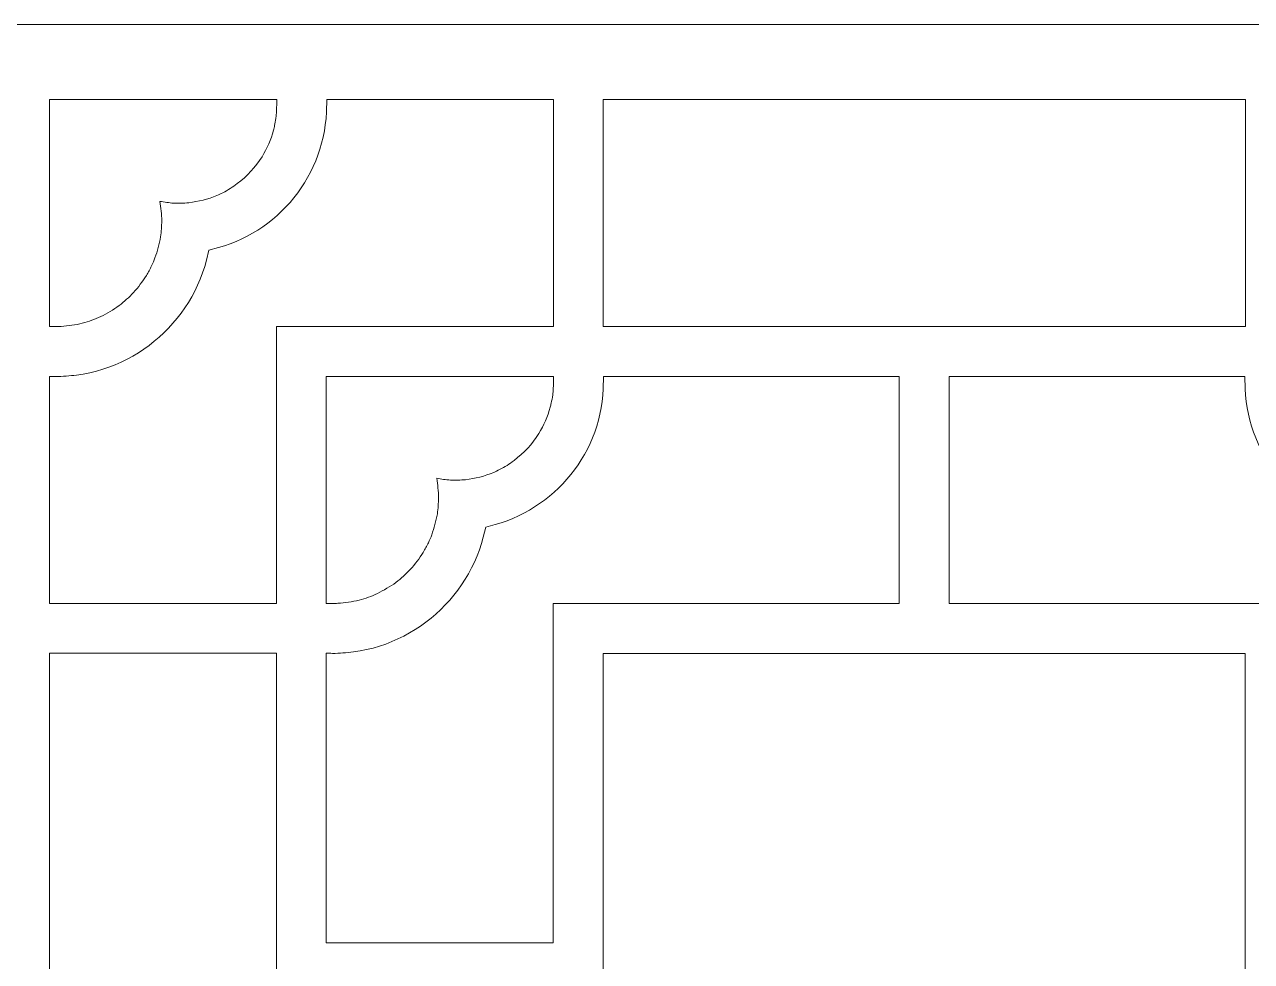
# Model space of a CAD drawing. Header units: centimetres. Extents: x -14.1 to 14.9, y -13 to 16.1.
# Drawn here: x 0.42 to 10.04, y 8.72 to 16.07 of the extents above; entities that cross this region are included whole.
import ezdxf

# ---------------------------------------------------------------- set-up
doc = ezdxf.new("R2010")
doc.units = ezdxf.units.CM
doc.header["$MEASUREMENT"] = 0
doc.layers.add('layer 1', color=7, linetype='Continuous')

msp = doc.modelspace()

# ---------------------------------------------------------------- linework, layer by layer
at = {"layer": 'layer 1', "color": 242, "lineweight": 9}
for points, knots in [([(-14.0974, -12.95474), (-14.0974, -3.27919), (-14.0974, 6.39637), (-14.0974, 16.07193), (-14.0974, 16.07193), (-14.0974, 16.07193), (14.92927, 16.07193), (14.92927, 16.07193), (14.92927, 16.07193), (14.92927, 6.39637), (14.92927, -3.27919), (14.92927, -12.95474), (14.92927, -12.95474), (14.92927, -12.95474), (-14.0974, -12.95474), (-14.0974, -12.95474)], [0, 0, 0, 0, 0.2, 0.2, 0.2, 0.2, 0.4, 0.4, 0.4, 0.4, 0.6, 0.6, 0.6, 0.6, 1, 1, 1, 1]), ([(0.66067, 13.31122), (0.71537, 13.31044), (0.76998, 13.31587), (0.82423, 13.32189), (0.82423, 13.32189), (0.82423, 13.32189), (0.87674, 13.33005), (0.87674, 13.33005), (0.87674, 13.33005), (0.87674, 13.33005), (0.92849, 13.34045), (0.92849, 13.34045), (0.92849, 13.34045), (0.92849, 13.34045), (0.97945, 13.353), (0.97945, 13.353), (0.97945, 13.353), (0.97945, 13.353), (1.02954, 13.36767), (1.02954, 13.36767), (1.02954, 13.36767), (1.02954, 13.36767), (1.07874, 13.38441), (1.07874, 13.38441), (1.07874, 13.38441), (1.07874, 13.38441), (1.12698, 13.40317), (1.12698, 13.40317), (1.12698, 13.40317), (1.12698, 13.40317), (1.17422, 13.4239), (1.17422, 13.4239), (1.17422, 13.4239), (1.17422, 13.4239), (1.2204, 13.44654), (1.2204, 13.44654), (1.2204, 13.44654), (1.2204, 13.44654), (1.26549, 13.47105), (1.26549, 13.47105), (1.26549, 13.47105), (1.26549, 13.47105), (1.30942, 13.49738), (1.30942, 13.49738), (1.30942, 13.49738), (1.30942, 13.49738), (1.35214, 13.52547), (1.35214, 13.52547), (1.35214, 13.52547), (1.35214, 13.52547), (1.39361, 13.55527), (1.39361, 13.55527), (1.39361, 13.55527), (1.39361, 13.55527), (1.43377, 13.58673), (1.43377, 13.58673), (1.43377, 13.58673), (1.43377, 13.58673), (1.47256, 13.61981), (1.47256, 13.61981), (1.47256, 13.61981), (1.47256, 13.61981), (1.50994, 13.65445), (1.50994, 13.65445), (1.50994, 13.65445), (1.50994, 13.65445), (1.54586, 13.6906), (1.54586, 13.6906), (1.54586, 13.6906), (1.54586, 13.6906), (1.58026, 13.7282), (1.58026, 13.7282), (1.58026, 13.7282), (1.58026, 13.7282), (1.61309, 13.76721), (1.61309, 13.76721), (1.61309, 13.76721), (1.61309, 13.76721), (1.64431, 13.80757), (1.64431, 13.80757), (1.64431, 13.80757), (1.64431, 13.80757), (1.67385, 13.84924), (1.67385, 13.84924), (1.67385, 13.84924), (1.67385, 13.84924), (1.70168, 13.89215), (1.70168, 13.89215), (1.70168, 13.89215), (1.70168, 13.89215), (1.72772, 13.93626), (1.72772, 13.93626), (1.72772, 13.93626), (1.72772, 13.93626), (1.75195, 13.98152), (1.75195, 13.98152), (1.75195, 13.98152), (1.75195, 13.98152), (1.77431, 14.02788), (1.77431, 14.02788), (1.77431, 14.02788), (1.77431, 14.02788), (1.79474, 14.07527), (1.79474, 14.07527), (1.79474, 14.07527), (1.79474, 14.07527), (1.81319, 14.12367), (1.81319, 14.12367), (1.81319, 14.12367), (1.81319, 14.12367), (1.82962, 14.173), (1.82962, 14.173), (1.82962, 14.173), (1.82962, 14.173), (1.84398, 14.22324), (1.84398, 14.22324), (1.84398, 14.22324), (1.84398, 14.22324), (1.8629, 14.3022), (1.8629, 14.3022), (1.8629, 14.3022), (1.8629, 14.3022), (1.93823, 14.32162), (1.93823, 14.32162), (1.93823, 14.32162), (1.93823, 14.32162), (1.98501, 14.33583), (1.98501, 14.33583), (1.98501, 14.33583), (1.98501, 14.33583), (2.03095, 14.35194), (2.03095, 14.35194), (2.03095, 14.35194), (2.03095, 14.35194), (2.07599, 14.3699), (2.07599, 14.3699), (2.07599, 14.3699), (2.07599, 14.3699), (2.1201, 14.38968), (2.1201, 14.38968), (2.1201, 14.38968), (2.1201, 14.38968), (2.16323, 14.41121), (2.16323, 14.41121), (2.16323, 14.41121), (2.16323, 14.41121), (2.20533, 14.43447), (2.20533, 14.43447), (2.20533, 14.43447), (2.20533, 14.43447), (2.24636, 14.45939), (2.24636, 14.45939), (2.24636, 14.45939), (2.24636, 14.45939), (2.28626, 14.48594), (2.28626, 14.48594), (2.28626, 14.48594), (2.28626, 14.48594), (2.325, 14.51407), (2.325, 14.51407), (2.325, 14.51407), (2.325, 14.51407), (2.36252, 14.54374), (2.36252, 14.54374), (2.36252, 14.54374), (2.36252, 14.54374), (2.39877, 14.57488), (2.39877, 14.57488), (2.39877, 14.57488), (2.39877, 14.57488), (2.43371, 14.60748), (2.43371, 14.60748), (2.43371, 14.60748), (2.43371, 14.60748), (2.4673, 14.64145), (2.4673, 14.64145), (2.4673, 14.64145), (2.4673, 14.64145), (2.49948, 14.67677), (2.49948, 14.67677), (2.49948, 14.67677), (2.49948, 14.67677), (2.53022, 14.71339), (2.53022, 14.71339), (2.53022, 14.71339), (2.53022, 14.71339), (2.55944, 14.75126), (2.55944, 14.75126), (2.55944, 14.75126), (2.55944, 14.75126), (2.58713, 14.79033), (2.58713, 14.79033), (2.58713, 14.79033), (2.58713, 14.79033), (2.61322, 14.83056), (2.61322, 14.83056), (2.61322, 14.83056), (2.61322, 14.83056), (2.63768, 14.8719), (2.63768, 14.8719), (2.63768, 14.8719), (2.63768, 14.8719), (2.66044, 14.91429), (2.66044, 14.91429), (2.66044, 14.91429), (2.66044, 14.91429), (2.68148, 14.95771), (2.68148, 14.95771), (2.68148, 14.95771), (2.68148, 14.95771), (2.70074, 15.00209), (2.70074, 15.00209), (2.70074, 15.00209), (2.70074, 15.00209), (2.71818, 15.04739), (2.71818, 15.04739), (2.71818, 15.04739), (2.71818, 15.04739), (2.73375, 15.09357), (2.73375, 15.09357), (2.73375, 15.09357), (2.73375, 15.09357), (2.74741, 15.14058), (2.74741, 15.14058), (2.74741, 15.14058), (2.74741, 15.14058), (2.7591, 15.18839), (2.7591, 15.18839), (2.7591, 15.18839), (2.7591, 15.18839), (2.76879, 15.23692), (2.76879, 15.23692), (2.76879, 15.23692), (2.76879, 15.23692), (2.77642, 15.28616), (2.77642, 15.28616), (2.77642, 15.28616), (2.77642, 15.28616), (2.78196, 15.33606), (2.78196, 15.33606), (2.78196, 15.33606), (2.78196, 15.33606), (2.78535, 15.38656), (2.78535, 15.38656), (2.78535, 15.38656), (2.78535, 15.38656), (2.78763, 15.48355), (2.78763, 15.48355), (2.78763, 15.48355), (2.78763, 15.48355), (4.56598, 15.48355), (4.56598, 15.48355), (4.56598, 15.48355), (4.56598, 15.48355), (4.56598, 13.70196), (4.56598, 13.70196), (4.56598, 13.70196), (4.56598, 13.70196), (2.39291, 13.70196), (2.39291, 13.70196), (2.39291, 13.70196), (2.39291, 13.70196), (2.39291, 11.53059), (2.39291, 11.53059), (2.39291, 11.53059), (2.39291, 11.53059), (0.61132, 11.53059), (0.61132, 11.53059), (0.61132, 11.53059), (0.61132, 11.53059), (0.61132, 13.31153), (0.61132, 13.31153), (0.61132, 13.31153), (0.62776, 13.31144), (0.64425, 13.31153), (0.66067, 13.31122)], [0, 0, 0, 0, 0.0142857, 0.0142857, 0.0142857, 0.0142857, 0.0285714, 0.0285714, 0.0285714, 0.0285714, 0.0428571, 0.0428571, 0.0428571, 0.0428571, 0.0571429, 0.0571429, 0.0571429, 0.0571429, 0.0714286, 0.0714286, 0.0714286, 0.0714286, 0.0857143, 0.0857143, 0.0857143, 0.0857143, 0.1, 0.1, 0.1, 0.1, 0.1142857, 0.1142857, 0.1142857, 0.1142857, 0.1285714, 0.1285714, 0.1285714, 0.1285714, 0.1428571, 0.1428571, 0.1428571, 0.1428571, 0.1571429, 0.1571429, 0.1571429, 0.1571429, 0.1714286, 0.1714286, 0.1714286, 0.1714286, 0.1857143, 0.1857143, 0.1857143, 0.1857143, 0.2, 0.2, 0.2, 0.2, 0.2142857, 0.2142857, 0.2142857, 0.2142857, 0.2285714, 0.2285714, 0.2285714, 0.2285714, 0.2428571, 0.2428571, 0.2428571, 0.2428571, 0.2571429, 0.2571429, 0.2571429, 0.2571429, 0.2714286, 0.2714286, 0.2714286, 0.2714286, 0.2857143, 0.2857143, 0.2857143, 0.2857143, 0.3, 0.3, 0.3, 0.3, 0.3142857, 0.3142857, 0.3142857, 0.3142857, 0.3285714, 0.3285714, 0.3285714, 0.3285714, 0.3428571, 0.3428571, 0.3428571, 0.3428571, 0.3571429, 0.3571429, 0.3571429, 0.3571429, 0.3714286, 0.3714286, 0.3714286, 0.3714286, 0.3857143, 0.3857143, 0.3857143, 0.3857143, 0.4, 0.4, 0.4, 0.4, 0.4142857, 0.4142857, 0.4142857, 0.4142857, 0.4285714, 0.4285714, 0.4285714, 0.4285714, 0.4428571, 0.4428571, 0.4428571, 0.4428571, 0.4571429, 0.4571429, 0.4571429, 0.4571429, 0.4714286, 0.4714286, 0.4714286, 0.4714286, 0.4857143, 0.4857143, 0.4857143, 0.4857143, 0.5, 0.5, 0.5, 0.5, 0.5142857, 0.5142857, 0.5142857, 0.5142857, 0.5285714, 0.5285714, 0.5285714, 0.5285714, 0.5428571, 0.5428571, 0.5428571, 0.5428571, 0.5571429, 0.5571429, 0.5571429, 0.5571429, 0.5714286, 0.5714286, 0.5714286, 0.5714286, 0.5857143, 0.5857143, 0.5857143, 0.5857143, 0.6, 0.6, 0.6, 0.6, 0.6142857, 0.6142857, 0.6142857, 0.6142857, 0.6285714, 0.6285714, 0.6285714, 0.6285714, 0.6428571, 0.6428571, 0.6428571, 0.6428571, 0.6571429, 0.6571429, 0.6571429, 0.6571429, 0.6714286, 0.6714286, 0.6714286, 0.6714286, 0.6857143, 0.6857143, 0.6857143, 0.6857143, 0.7, 0.7, 0.7, 0.7, 0.7142857, 0.7142857, 0.7142857, 0.7142857, 0.7285714, 0.7285714, 0.7285714, 0.7285714, 0.7428571, 0.7428571, 0.7428571, 0.7428571, 0.7571429, 0.7571429, 0.7571429, 0.7571429, 0.7714286, 0.7714286, 0.7714286, 0.7714286, 0.7857143, 0.7857143, 0.7857143, 0.7857143, 0.8, 0.8, 0.8, 0.8, 0.8142857, 0.8142857, 0.8142857, 0.8142857, 0.8285714, 0.8285714, 0.8285714, 0.8285714, 0.8428571, 0.8428571, 0.8428571, 0.8428571, 0.8571429, 0.8571429, 0.8571429, 0.8571429, 0.8714286, 0.8714286, 0.8714286, 0.8714286, 0.8857143, 0.8857143, 0.8857143, 0.8857143, 0.9, 0.9, 0.9, 0.9, 0.9142857, 0.9142857, 0.9142857, 0.9142857, 0.9285714, 0.9285714, 0.9285714, 0.9285714, 0.9428571, 0.9428571, 0.9428571, 0.9428571, 0.9571429, 0.9571429, 0.9571429, 0.9571429, 0.9714286, 0.9714286, 0.9714286, 0.9714286, 1, 1, 1, 1]), ([(2.37843, 15.28022), (2.3757, 15.26779), (2.37278, 15.25543), (2.36966, 15.24311), (2.36966, 15.24311), (2.3509, 15.16987), (2.31837, 15.10007), (2.27967, 15.03533), (2.27967, 15.03533), (2.22927, 14.95257), (2.16201, 14.88273), (2.08526, 14.8242), (2.08526, 14.8242), (2.04943, 14.79753), (2.0119, 14.77245), (1.97178, 14.75266), (1.97178, 14.75266), (1.95645, 14.74517), (1.94097, 14.73799), (1.92532, 14.73117), (1.92532, 14.73117), (1.85493, 14.70071), (1.7804, 14.68358), (1.70451, 14.67361), (1.70451, 14.67361), (1.66498, 14.67067), (1.62562, 14.66971), (1.58598, 14.67063), (1.58598, 14.67063), (1.54967, 14.67351), (1.5138, 14.67802), (1.478, 14.68487), (1.478, 14.68487), (1.48692, 14.6343), (1.4915, 14.58371), (1.49295, 14.53243), (1.49295, 14.53243), (1.49178, 14.49007), (1.48863, 14.44817), (1.48337, 14.40613), (1.48337, 14.40613), (1.47306, 14.34983), (1.45885, 14.29539), (1.43953, 14.24151), (1.43953, 14.24151), (1.43169, 14.22002), (1.42307, 14.19978), (1.41311, 14.17926), (1.41311, 14.17926), (1.40051, 14.15344), (1.38702, 14.12822), (1.37275, 14.10329), (1.37275, 14.10329), (1.34218, 14.05603), (1.30877, 14.01176), (1.27118, 13.96984), (1.27118, 13.96984), (1.23692, 13.93199), (1.19818, 13.89888), (1.15818, 13.86724), (1.15818, 13.86724), (1.11215, 13.8347), (1.06463, 13.80604), (1.01403, 13.78114), (1.01403, 13.78114), (0.96769, 13.75866), (0.91887, 13.74242), (0.86942, 13.72822), (0.86942, 13.72822), (0.81434, 13.71566), (0.75941, 13.7074), (0.703, 13.7038), (0.703, 13.7038), (0.68815, 13.70295), (0.67291, 13.70179), (0.65802, 13.70222), (0.65802, 13.70222), (0.65802, 13.70222), (0.61132, 13.70346), (0.61132, 13.70346), (0.61132, 13.70346), (0.61132, 13.70346), (0.61132, 15.48355), (0.61132, 15.48355), (0.61132, 15.48355), (0.61132, 15.48355), (2.39511, 15.48355), (2.39511, 15.48355), (2.39511, 15.48355), (2.39475, 15.44309), (2.39469, 15.40343), (2.39121, 15.36318), (2.39121, 15.36318), (2.39036, 15.35361), (2.38937, 15.34405), (2.38827, 15.33452), (2.38827, 15.33452), (2.3861, 15.31622), (2.3823, 15.29821), (2.37843, 15.28022)], [0, 0, 0, 0, 0.0384615, 0.0384615, 0.0384615, 0.0384615, 0.0769231, 0.0769231, 0.0769231, 0.0769231, 0.1153846, 0.1153846, 0.1153846, 0.1153846, 0.1538462, 0.1538462, 0.1538462, 0.1538462, 0.1923077, 0.1923077, 0.1923077, 0.1923077, 0.2307692, 0.2307692, 0.2307692, 0.2307692, 0.2692308, 0.2692308, 0.2692308, 0.2692308, 0.3076923, 0.3076923, 0.3076923, 0.3076923, 0.3461538, 0.3461538, 0.3461538, 0.3461538, 0.3846154, 0.3846154, 0.3846154, 0.3846154, 0.4230769, 0.4230769, 0.4230769, 0.4230769, 0.4615385, 0.4615385, 0.4615385, 0.4615385, 0.5, 0.5, 0.5, 0.5, 0.5384615, 0.5384615, 0.5384615, 0.5384615, 0.5769231, 0.5769231, 0.5769231, 0.5769231, 0.6153846, 0.6153846, 0.6153846, 0.6153846, 0.6538462, 0.6538462, 0.6538462, 0.6538462, 0.6923077, 0.6923077, 0.6923077, 0.6923077, 0.7307692, 0.7307692, 0.7307692, 0.7307692, 0.7692308, 0.7692308, 0.7692308, 0.7692308, 0.8076923, 0.8076923, 0.8076923, 0.8076923, 0.8461538, 0.8461538, 0.8461538, 0.8461538, 0.8846154, 0.8846154, 0.8846154, 0.8846154, 0.9230769, 0.9230769, 0.9230769, 0.9230769, 1, 1, 1, 1]), ([(4.95674, 15.48355), (4.95674, 15.48355), (9.99802, 15.48355), (9.99802, 15.48355), (9.99802, 15.48355), (9.99802, 15.48355), (9.99802, 13.70196), (9.99802, 13.70196), (9.99802, 13.70196), (9.99802, 13.70196), (4.95674, 13.70196), (4.95674, 13.70196), (4.95674, 13.70196), (4.95674, 13.70196), (4.95674, 15.48355), (4.95674, 15.48355)], [0, 0, 0, 0, 0.2, 0.2, 0.2, 0.2, 0.4, 0.4, 0.4, 0.4, 0.6, 0.6, 0.6, 0.6, 1, 1, 1, 1]), ([(2.83303, 11.13886), (2.88773, 11.13808), (2.94234, 11.14351), (2.99659, 11.14953), (2.99659, 11.14953), (2.99659, 11.14953), (3.0491, 11.15769), (3.0491, 11.15769), (3.0491, 11.15769), (3.0491, 11.15769), (3.10085, 11.16809), (3.10085, 11.16809), (3.10085, 11.16809), (3.10085, 11.16809), (3.15181, 11.18064), (3.15181, 11.18064), (3.15181, 11.18064), (3.15181, 11.18064), (3.2019, 11.19531), (3.2019, 11.19531), (3.2019, 11.19531), (3.2019, 11.19531), (3.2511, 11.21205), (3.2511, 11.21205), (3.2511, 11.21205), (3.2511, 11.21205), (3.29934, 11.23081), (3.29934, 11.23081), (3.29934, 11.23081), (3.29934, 11.23081), (3.34658, 11.25154), (3.34658, 11.25154), (3.34658, 11.25154), (3.34658, 11.25154), (3.39276, 11.27418), (3.39276, 11.27418), (3.39276, 11.27418), (3.39276, 11.27418), (3.43785, 11.29869), (3.43785, 11.29869), (3.43785, 11.29869), (3.43785, 11.29869), (3.48178, 11.32502), (3.48178, 11.32502), (3.48178, 11.32502), (3.48178, 11.32502), (3.5245, 11.35311), (3.5245, 11.35311), (3.5245, 11.35311), (3.5245, 11.35311), (3.56597, 11.38291), (3.56597, 11.38291), (3.56597, 11.38291), (3.56597, 11.38291), (3.60613, 11.41437), (3.60613, 11.41437), (3.60613, 11.41437), (3.60613, 11.41437), (3.64492, 11.44745), (3.64492, 11.44745), (3.64492, 11.44745), (3.64492, 11.44745), (3.6823, 11.48209), (3.6823, 11.48209), (3.6823, 11.48209), (3.6823, 11.48209), (3.71822, 11.51824), (3.71822, 11.51824), (3.71822, 11.51824), (3.71822, 11.51824), (3.75262, 11.55584), (3.75262, 11.55584), (3.75262, 11.55584), (3.75262, 11.55584), (3.78545, 11.59485), (3.78545, 11.59485), (3.78545, 11.59485), (3.78545, 11.59485), (3.81667, 11.63521), (3.81667, 11.63521), (3.81667, 11.63521), (3.81667, 11.63521), (3.84621, 11.67688), (3.84621, 11.67688), (3.84621, 11.67688), (3.84621, 11.67688), (3.87404, 11.71979), (3.87404, 11.71979), (3.87404, 11.71979), (3.87404, 11.71979), (3.90008, 11.7639), (3.90008, 11.7639), (3.90008, 11.7639), (3.90008, 11.7639), (3.92431, 11.80916), (3.92431, 11.80916), (3.92431, 11.80916), (3.92431, 11.80916), (3.94667, 11.85552), (3.94667, 11.85552), (3.94667, 11.85552), (3.94667, 11.85552), (3.9671, 11.90291), (3.9671, 11.90291), (3.9671, 11.90291), (3.9671, 11.90291), (3.98555, 11.95131), (3.98555, 11.95131), (3.98555, 11.95131), (3.98555, 11.95131), (4.00198, 12.00064), (4.00198, 12.00064), (4.00198, 12.00064), (4.00198, 12.00064), (4.01634, 12.05088), (4.01634, 12.05088), (4.01634, 12.05088), (4.01634, 12.05088), (4.03526, 12.12984), (4.03526, 12.12984), (4.03526, 12.12984), (4.03526, 12.12984), (4.11059, 12.14926), (4.11059, 12.14926), (4.11059, 12.14926), (4.11059, 12.14926), (4.15737, 12.16347), (4.15737, 12.16347), (4.15737, 12.16347), (4.15737, 12.16347), (4.20331, 12.17958), (4.20331, 12.17958), (4.20331, 12.17958), (4.20331, 12.17958), (4.24835, 12.19754), (4.24835, 12.19754), (4.24835, 12.19754), (4.24835, 12.19754), (4.29246, 12.21732), (4.29246, 12.21732), (4.29246, 12.21732), (4.29246, 12.21732), (4.3356, 12.23885), (4.3356, 12.23885), (4.3356, 12.23885), (4.3356, 12.23885), (4.37769, 12.26211), (4.37769, 12.26211), (4.37769, 12.26211), (4.37769, 12.26211), (4.41872, 12.28703), (4.41872, 12.28703), (4.41872, 12.28703), (4.41872, 12.28703), (4.45862, 12.31358), (4.45862, 12.31358), (4.45862, 12.31358), (4.45862, 12.31358), (4.49736, 12.34171), (4.49736, 12.34171), (4.49736, 12.34171), (4.49736, 12.34171), (4.53488, 12.37138), (4.53488, 12.37138), (4.53488, 12.37138), (4.53488, 12.37138), (4.57113, 12.40253), (4.57113, 12.40253), (4.57113, 12.40253), (4.57113, 12.40253), (4.60607, 12.43512), (4.60607, 12.43512), (4.60607, 12.43512), (4.60607, 12.43512), (4.63966, 12.46909), (4.63966, 12.46909), (4.63966, 12.46909), (4.63966, 12.46909), (4.67184, 12.50441), (4.67184, 12.50441), (4.67184, 12.50441), (4.67184, 12.50441), (4.70258, 12.54103), (4.70258, 12.54103), (4.70258, 12.54103), (4.70258, 12.54103), (4.7318, 12.5789), (4.7318, 12.5789), (4.7318, 12.5789), (4.7318, 12.5789), (4.75949, 12.61798), (4.75949, 12.61798), (4.75949, 12.61798), (4.75949, 12.61798), (4.78558, 12.6582), (4.78558, 12.6582), (4.78558, 12.6582), (4.78558, 12.6582), (4.81004, 12.69954), (4.81004, 12.69954), (4.81004, 12.69954), (4.81004, 12.69954), (4.8328, 12.74194), (4.8328, 12.74194), (4.8328, 12.74194), (4.8328, 12.74194), (4.85384, 12.78535), (4.85384, 12.78535), (4.85384, 12.78535), (4.85384, 12.78535), (4.8731, 12.82973), (4.8731, 12.82973), (4.8731, 12.82973), (4.8731, 12.82973), (4.89054, 12.87503), (4.89054, 12.87503), (4.89054, 12.87503), (4.89054, 12.87503), (4.90611, 12.92121), (4.90611, 12.92121), (4.90611, 12.92121), (4.90611, 12.92121), (4.91977, 12.96822), (4.91977, 12.96822), (4.91977, 12.96822), (4.91977, 12.96822), (4.93146, 13.01603), (4.93146, 13.01603), (4.93146, 13.01603), (4.93146, 13.01603), (4.94115, 13.06456), (4.94115, 13.06456), (4.94115, 13.06456), (4.94115, 13.06456), (4.94878, 13.1138), (4.94878, 13.1138), (4.94878, 13.1138), (4.94878, 13.1138), (4.95432, 13.1637), (4.95432, 13.1637), (4.95432, 13.1637), (4.95432, 13.1637), (4.95771, 13.2142), (4.95771, 13.2142), (4.95771, 13.2142), (4.95771, 13.2142), (4.95999, 13.31119), (4.95999, 13.31119), (4.95999, 13.31119), (4.95999, 13.31119), (7.28072, 13.31119), (7.28072, 13.31119), (7.28072, 13.31119), (7.28072, 13.31119), (7.28072, 11.5296), (7.28072, 11.5296), (7.28072, 11.5296), (7.28072, 11.5296), (4.56527, 11.5296), (4.56527, 11.5296), (4.56527, 11.5296), (4.56527, 11.5296), (4.56527, 8.86692), (4.56527, 8.86692), (4.56527, 8.86692), (4.56527, 8.86692), (2.78368, 8.86692), (2.78368, 8.86692), (2.78368, 8.86692), (2.78368, 8.86692), (2.78368, 11.13917), (2.78368, 11.13917), (2.78368, 11.13917), (2.80012, 11.13908), (2.81661, 11.13917), (2.83303, 11.13886)], [0, 0, 0, 0, 0.0142857, 0.0142857, 0.0142857, 0.0142857, 0.0285714, 0.0285714, 0.0285714, 0.0285714, 0.0428571, 0.0428571, 0.0428571, 0.0428571, 0.0571429, 0.0571429, 0.0571429, 0.0571429, 0.0714286, 0.0714286, 0.0714286, 0.0714286, 0.0857143, 0.0857143, 0.0857143, 0.0857143, 0.1, 0.1, 0.1, 0.1, 0.1142857, 0.1142857, 0.1142857, 0.1142857, 0.1285714, 0.1285714, 0.1285714, 0.1285714, 0.1428571, 0.1428571, 0.1428571, 0.1428571, 0.1571429, 0.1571429, 0.1571429, 0.1571429, 0.1714286, 0.1714286, 0.1714286, 0.1714286, 0.1857143, 0.1857143, 0.1857143, 0.1857143, 0.2, 0.2, 0.2, 0.2, 0.2142857, 0.2142857, 0.2142857, 0.2142857, 0.2285714, 0.2285714, 0.2285714, 0.2285714, 0.2428571, 0.2428571, 0.2428571, 0.2428571, 0.2571429, 0.2571429, 0.2571429, 0.2571429, 0.2714286, 0.2714286, 0.2714286, 0.2714286, 0.2857143, 0.2857143, 0.2857143, 0.2857143, 0.3, 0.3, 0.3, 0.3, 0.3142857, 0.3142857, 0.3142857, 0.3142857, 0.3285714, 0.3285714, 0.3285714, 0.3285714, 0.3428571, 0.3428571, 0.3428571, 0.3428571, 0.3571429, 0.3571429, 0.3571429, 0.3571429, 0.3714286, 0.3714286, 0.3714286, 0.3714286, 0.3857143, 0.3857143, 0.3857143, 0.3857143, 0.4, 0.4, 0.4, 0.4, 0.4142857, 0.4142857, 0.4142857, 0.4142857, 0.4285714, 0.4285714, 0.4285714, 0.4285714, 0.4428571, 0.4428571, 0.4428571, 0.4428571, 0.4571429, 0.4571429, 0.4571429, 0.4571429, 0.4714286, 0.4714286, 0.4714286, 0.4714286, 0.4857143, 0.4857143, 0.4857143, 0.4857143, 0.5, 0.5, 0.5, 0.5, 0.5142857, 0.5142857, 0.5142857, 0.5142857, 0.5285714, 0.5285714, 0.5285714, 0.5285714, 0.5428571, 0.5428571, 0.5428571, 0.5428571, 0.5571429, 0.5571429, 0.5571429, 0.5571429, 0.5714286, 0.5714286, 0.5714286, 0.5714286, 0.5857143, 0.5857143, 0.5857143, 0.5857143, 0.6, 0.6, 0.6, 0.6, 0.6142857, 0.6142857, 0.6142857, 0.6142857, 0.6285714, 0.6285714, 0.6285714, 0.6285714, 0.6428571, 0.6428571, 0.6428571, 0.6428571, 0.6571429, 0.6571429, 0.6571429, 0.6571429, 0.6714286, 0.6714286, 0.6714286, 0.6714286, 0.6857143, 0.6857143, 0.6857143, 0.6857143, 0.7, 0.7, 0.7, 0.7, 0.7142857, 0.7142857, 0.7142857, 0.7142857, 0.7285714, 0.7285714, 0.7285714, 0.7285714, 0.7428571, 0.7428571, 0.7428571, 0.7428571, 0.7571429, 0.7571429, 0.7571429, 0.7571429, 0.7714286, 0.7714286, 0.7714286, 0.7714286, 0.7857143, 0.7857143, 0.7857143, 0.7857143, 0.8, 0.8, 0.8, 0.8, 0.8142857, 0.8142857, 0.8142857, 0.8142857, 0.8285714, 0.8285714, 0.8285714, 0.8285714, 0.8428571, 0.8428571, 0.8428571, 0.8428571, 0.8571429, 0.8571429, 0.8571429, 0.8571429, 0.8714286, 0.8714286, 0.8714286, 0.8714286, 0.8857143, 0.8857143, 0.8857143, 0.8857143, 0.9, 0.9, 0.9, 0.9, 0.9142857, 0.9142857, 0.9142857, 0.9142857, 0.9285714, 0.9285714, 0.9285714, 0.9285714, 0.9428571, 0.9428571, 0.9428571, 0.9428571, 0.9571429, 0.9571429, 0.9571429, 0.9571429, 0.9714286, 0.9714286, 0.9714286, 0.9714286, 1, 1, 1, 1]), ([(4.54929, 13.10109), (4.547, 13.09094), (4.54457, 13.08082), (4.54202, 13.07075), (4.54202, 13.07075), (4.52325, 12.99751), (4.49073, 12.92771), (4.45203, 12.86297), (4.45203, 12.86297), (4.40162, 12.78021), (4.33437, 12.71037), (4.25762, 12.65184), (4.25762, 12.65184), (4.22179, 12.62517), (4.18426, 12.60009), (4.14414, 12.5803), (4.14414, 12.5803), (4.12881, 12.57281), (4.11333, 12.56563), (4.09768, 12.55881), (4.09768, 12.55881), (4.02729, 12.52835), (3.95276, 12.51122), (3.87686, 12.50125), (3.87686, 12.50125), (3.83734, 12.49831), (3.79798, 12.49735), (3.75834, 12.49827), (3.75834, 12.49827), (3.72203, 12.50115), (3.68616, 12.50566), (3.65036, 12.51251), (3.65036, 12.51251), (3.65928, 12.46194), (3.66386, 12.41135), (3.66531, 12.36007), (3.66531, 12.36007), (3.66414, 12.31771), (3.66099, 12.27581), (3.65573, 12.23377), (3.65573, 12.23377), (3.64542, 12.17747), (3.63121, 12.12303), (3.61189, 12.06915), (3.61189, 12.06915), (3.60405, 12.04766), (3.59543, 12.02742), (3.58547, 12.0069), (3.58547, 12.0069), (3.57287, 11.98108), (3.55938, 11.95586), (3.54511, 11.93093), (3.54511, 11.93093), (3.51454, 11.88367), (3.48113, 11.8394), (3.44354, 11.79748), (3.44354, 11.79748), (3.40928, 11.75963), (3.37054, 11.72652), (3.33054, 11.69488), (3.33054, 11.69488), (3.28451, 11.66234), (3.23699, 11.63368), (3.18639, 11.60878), (3.18639, 11.60878), (3.14005, 11.5863), (3.09123, 11.57006), (3.04178, 11.55586), (3.04178, 11.55586), (2.9867, 11.5433), (2.93177, 11.53504), (2.87536, 11.53144), (2.87536, 11.53144), (2.86051, 11.53059), (2.84526, 11.52943), (2.83038, 11.52986), (2.83038, 11.52986), (2.83038, 11.52986), (2.78368, 11.5311), (2.78368, 11.5311), (2.78368, 11.5311), (2.78368, 11.5311), (2.78368, 13.31119), (2.78368, 13.31119), (2.78368, 13.31119), (2.78368, 13.31119), (4.56747, 13.31119), (4.56747, 13.31119), (4.56747, 13.31119), (4.56711, 13.27073), (4.56705, 13.23107), (4.56357, 13.19082), (4.56357, 13.19082), (4.56282, 13.18245), (4.56197, 13.17411), (4.56105, 13.16577), (4.56105, 13.16577), (4.55852, 13.14392), (4.55407, 13.12253), (4.54929, 13.10109)], [0, 0, 0, 0, 0.0384615, 0.0384615, 0.0384615, 0.0384615, 0.0769231, 0.0769231, 0.0769231, 0.0769231, 0.1153846, 0.1153846, 0.1153846, 0.1153846, 0.1538462, 0.1538462, 0.1538462, 0.1538462, 0.1923077, 0.1923077, 0.1923077, 0.1923077, 0.2307692, 0.2307692, 0.2307692, 0.2307692, 0.2692308, 0.2692308, 0.2692308, 0.2692308, 0.3076923, 0.3076923, 0.3076923, 0.3076923, 0.3461538, 0.3461538, 0.3461538, 0.3461538, 0.3846154, 0.3846154, 0.3846154, 0.3846154, 0.4230769, 0.4230769, 0.4230769, 0.4230769, 0.4615385, 0.4615385, 0.4615385, 0.4615385, 0.5, 0.5, 0.5, 0.5, 0.5384615, 0.5384615, 0.5384615, 0.5384615, 0.5769231, 0.5769231, 0.5769231, 0.5769231, 0.6153846, 0.6153846, 0.6153846, 0.6153846, 0.6538462, 0.6538462, 0.6538462, 0.6538462, 0.6923077, 0.6923077, 0.6923077, 0.6923077, 0.7307692, 0.7307692, 0.7307692, 0.7307692, 0.7692308, 0.7692308, 0.7692308, 0.7692308, 0.8076923, 0.8076923, 0.8076923, 0.8076923, 0.8461538, 0.8461538, 0.8461538, 0.8461538, 0.8846154, 0.8846154, 0.8846154, 0.8846154, 0.9230769, 0.9230769, 0.9230769, 0.9230769, 1, 1, 1, 1]), ([(10.38694, 8.86692), (10.38694, 8.86692), (10.38694, 11.5296), (10.38694, 11.5296), (10.38694, 11.5296), (10.38694, 11.5296), (7.67149, 11.5296), (7.67149, 11.5296), (7.67149, 11.5296), (7.67149, 11.5296), (7.67149, 13.31119), (7.67149, 13.31119), (7.67149, 13.31119), (7.67149, 13.31119), (9.99222, 13.31119), (9.99222, 13.31119), (9.99222, 13.31119), (9.99222, 13.31119), (9.99449, 13.2142), (9.99449, 13.2142), (9.99449, 13.2142), (9.99449, 13.2142), (9.99788, 13.16369), (9.99788, 13.16369), (9.99788, 13.16369), (9.99788, 13.16369), (10.00342, 13.1138), (10.00342, 13.1138), (10.00342, 13.1138), (10.00342, 13.1138), (10.01105, 13.06456), (10.01105, 13.06456), (10.01105, 13.06456), (10.01105, 13.06456), (10.02074, 13.01603), (10.02074, 13.01603), (10.02074, 13.01603), (10.02074, 13.01603), (10.03243, 12.96823), (10.03243, 12.96823), (10.03243, 12.96823), (10.03243, 12.96823), (10.04609, 12.92121), (10.04609, 12.92121), (10.04609, 12.92121), (10.04609, 12.92121), (10.06166, 12.87503), (10.06166, 12.87503), (10.06166, 12.87503), (10.06166, 12.87503), (10.07909, 12.82973), (10.07909, 12.82973), (10.07909, 12.82973), (10.07909, 12.82973), (10.09836, 12.78535), (10.09836, 12.78535), (10.09836, 12.78535), (10.09836, 12.78535), (10.11939, 12.74194), (10.11939, 12.74194), (10.11939, 12.74194), (10.11939, 12.74194), (10.14216, 12.69954), (10.14216, 12.69954), (10.14216, 12.69954), (10.14216, 12.69954), (10.16662, 12.6582), (10.16662, 12.6582), (10.16662, 12.6582), (10.16662, 12.6582), (10.19271, 12.61798), (10.19271, 12.61798), (10.19271, 12.61798), (10.19271, 12.61798), (10.2204, 12.5789), (10.2204, 12.5789), (10.2204, 12.5789), (10.2204, 12.5789), (10.24963, 12.54103), (10.24963, 12.54103), (10.24963, 12.54103), (10.24963, 12.54103), (10.28036, 12.50441), (10.28036, 12.50441), (10.28036, 12.50441), (10.28036, 12.50441), (10.31254, 12.46909), (10.31254, 12.46909), (10.31254, 12.46909), (10.31254, 12.46909), (10.34612, 12.43512), (10.34612, 12.43512), (10.34612, 12.43512), (10.34612, 12.43512), (10.38107, 12.40253), (10.38107, 12.40253), (10.38107, 12.40253), (10.38107, 12.40253), (10.41732, 12.37138), (10.41732, 12.37138), (10.41732, 12.37138), (10.41732, 12.37138), (10.45484, 12.34171), (10.45484, 12.34171), (10.45484, 12.34171), (10.45484, 12.34171), (10.49358, 12.31359), (10.49358, 12.31359), (10.49358, 12.31359), (10.49358, 12.31359), (10.53348, 12.28703), (10.53348, 12.28703), (10.53348, 12.28703), (10.53348, 12.28703), (10.5745, 12.26211), (10.5745, 12.26211), (10.5745, 12.26211), (10.5745, 12.26211), (10.61661, 12.23885), (10.61661, 12.23885), (10.61661, 12.23885), (10.61661, 12.23885), (10.65974, 12.21732), (10.65974, 12.21732), (10.65974, 12.21732), (10.65974, 12.21732), (10.70385, 12.19754), (10.70385, 12.19754), (10.70385, 12.19754), (10.70385, 12.19754), (10.74889, 12.17958), (10.74889, 12.17958), (10.74889, 12.17958), (10.74889, 12.17958), (10.79483, 12.16347), (10.79483, 12.16347), (10.79483, 12.16347), (10.79483, 12.16347), (10.84161, 12.14926), (10.84161, 12.14926), (10.84161, 12.14926), (10.84161, 12.14926), (10.91695, 12.12984), (10.91695, 12.12984), (10.91695, 12.12984), (10.91695, 12.12984), (10.93586, 12.05088), (10.93586, 12.05088), (10.93586, 12.05088), (10.93586, 12.05088), (10.95022, 12.00064), (10.95022, 12.00064), (10.95022, 12.00064), (10.95022, 12.00064), (10.96665, 11.95131), (10.96665, 11.95131), (10.96665, 11.95131), (10.96665, 11.95131), (10.9851, 11.90291), (10.9851, 11.90291), (10.9851, 11.90291), (10.9851, 11.90291), (11.00554, 11.85552), (11.00554, 11.85552), (11.00554, 11.85552), (11.00554, 11.85552), (11.02789, 11.80916), (11.02789, 11.80916), (11.02789, 11.80916), (11.02789, 11.80916), (11.05212, 11.7639), (11.05212, 11.7639), (11.05212, 11.7639), (11.05212, 11.7639), (11.07817, 11.71979), (11.07817, 11.71979), (11.07817, 11.71979), (11.07817, 11.71979), (11.10599, 11.67688), (11.10599, 11.67688), (11.10599, 11.67688), (11.10599, 11.67688), (11.13553, 11.63521), (11.13553, 11.63521), (11.13553, 11.63521), (11.13553, 11.63521), (11.16675, 11.59485), (11.16675, 11.59485), (11.16675, 11.59485), (11.16675, 11.59485), (11.19958, 11.55584), (11.19958, 11.55584), (11.19958, 11.55584), (11.19958, 11.55584), (11.23398, 11.51824), (11.23398, 11.51824), (11.23398, 11.51824), (11.23398, 11.51824), (11.2699, 11.48209), (11.2699, 11.48209), (11.2699, 11.48209), (11.2699, 11.48209), (11.30728, 11.44746), (11.30728, 11.44746), (11.30728, 11.44746), (11.30728, 11.44746), (11.34608, 11.41437), (11.34608, 11.41437), (11.34608, 11.41437), (11.34608, 11.41437), (11.38623, 11.38291), (11.38623, 11.38291), (11.38623, 11.38291), (11.38623, 11.38291), (11.42769, 11.35311), (11.42769, 11.35311), (11.42769, 11.35311), (11.42769, 11.35311), (11.47042, 11.32502), (11.47042, 11.32502), (11.47042, 11.32502), (11.47042, 11.32502), (11.51435, 11.29869), (11.51435, 11.29869), (11.51435, 11.29869), (11.51435, 11.29869), (11.55943, 11.27418), (11.55943, 11.27418), (11.55943, 11.27418), (11.55943, 11.27418), (11.60562, 11.25154), (11.60562, 11.25154), (11.60562, 11.25154), (11.60562, 11.25154), (11.65286, 11.23081), (11.65286, 11.23081), (11.65286, 11.23081), (11.65286, 11.23081), (11.70111, 11.21205), (11.70111, 11.21205), (11.70111, 11.21205), (11.70111, 11.21205), (11.7503, 11.19531), (11.7503, 11.19531), (11.7503, 11.19531), (11.7503, 11.19531), (11.80039, 11.18064), (11.80039, 11.18064), (11.80039, 11.18064), (11.80039, 11.18064), (11.85134, 11.16809), (11.85134, 11.16809), (11.85134, 11.16809), (11.85134, 11.16809), (11.9031, 11.15769), (11.9031, 11.15769), (11.9031, 11.15769), (11.9031, 11.15769), (11.95561, 11.14953), (11.95561, 11.14953), (11.95561, 11.14953), (12.01079, 11.14341), (12.06584, 11.13831), (12.12147, 11.1389), (12.12147, 11.1389), (12.12147, 11.1389), (12.16853, 11.13917), (12.16853, 11.13917), (12.16853, 11.13917), (12.16853, 11.13917), (12.16853, 8.86692), (12.16853, 8.86692), (12.16853, 8.86692), (12.16853, 8.86692), (10.38694, 8.86692), (10.38694, 8.86692)], [0, 0, 0, 0, 0.0142857, 0.0142857, 0.0142857, 0.0142857, 0.0285714, 0.0285714, 0.0285714, 0.0285714, 0.0428571, 0.0428571, 0.0428571, 0.0428571, 0.0571429, 0.0571429, 0.0571429, 0.0571429, 0.0714286, 0.0714286, 0.0714286, 0.0714286, 0.0857143, 0.0857143, 0.0857143, 0.0857143, 0.1, 0.1, 0.1, 0.1, 0.1142857, 0.1142857, 0.1142857, 0.1142857, 0.1285714, 0.1285714, 0.1285714, 0.1285714, 0.1428571, 0.1428571, 0.1428571, 0.1428571, 0.1571429, 0.1571429, 0.1571429, 0.1571429, 0.1714286, 0.1714286, 0.1714286, 0.1714286, 0.1857143, 0.1857143, 0.1857143, 0.1857143, 0.2, 0.2, 0.2, 0.2, 0.2142857, 0.2142857, 0.2142857, 0.2142857, 0.2285714, 0.2285714, 0.2285714, 0.2285714, 0.2428571, 0.2428571, 0.2428571, 0.2428571, 0.2571429, 0.2571429, 0.2571429, 0.2571429, 0.2714286, 0.2714286, 0.2714286, 0.2714286, 0.2857143, 0.2857143, 0.2857143, 0.2857143, 0.3, 0.3, 0.3, 0.3, 0.3142857, 0.3142857, 0.3142857, 0.3142857, 0.3285714, 0.3285714, 0.3285714, 0.3285714, 0.3428571, 0.3428571, 0.3428571, 0.3428571, 0.3571429, 0.3571429, 0.3571429, 0.3571429, 0.3714286, 0.3714286, 0.3714286, 0.3714286, 0.3857143, 0.3857143, 0.3857143, 0.3857143, 0.4, 0.4, 0.4, 0.4, 0.4142857, 0.4142857, 0.4142857, 0.4142857, 0.4285714, 0.4285714, 0.4285714, 0.4285714, 0.4428571, 0.4428571, 0.4428571, 0.4428571, 0.4571429, 0.4571429, 0.4571429, 0.4571429, 0.4714286, 0.4714286, 0.4714286, 0.4714286, 0.4857143, 0.4857143, 0.4857143, 0.4857143, 0.5, 0.5, 0.5, 0.5, 0.5142857, 0.5142857, 0.5142857, 0.5142857, 0.5285714, 0.5285714, 0.5285714, 0.5285714, 0.5428571, 0.5428571, 0.5428571, 0.5428571, 0.5571429, 0.5571429, 0.5571429, 0.5571429, 0.5714286, 0.5714286, 0.5714286, 0.5714286, 0.5857143, 0.5857143, 0.5857143, 0.5857143, 0.6, 0.6, 0.6, 0.6, 0.6142857, 0.6142857, 0.6142857, 0.6142857, 0.6285714, 0.6285714, 0.6285714, 0.6285714, 0.6428571, 0.6428571, 0.6428571, 0.6428571, 0.6571429, 0.6571429, 0.6571429, 0.6571429, 0.6714286, 0.6714286, 0.6714286, 0.6714286, 0.6857143, 0.6857143, 0.6857143, 0.6857143, 0.7, 0.7, 0.7, 0.7, 0.7142857, 0.7142857, 0.7142857, 0.7142857, 0.7285714, 0.7285714, 0.7285714, 0.7285714, 0.7428571, 0.7428571, 0.7428571, 0.7428571, 0.7571429, 0.7571429, 0.7571429, 0.7571429, 0.7714286, 0.7714286, 0.7714286, 0.7714286, 0.7857143, 0.7857143, 0.7857143, 0.7857143, 0.8, 0.8, 0.8, 0.8, 0.8142857, 0.8142857, 0.8142857, 0.8142857, 0.8285714, 0.8285714, 0.8285714, 0.8285714, 0.8428571, 0.8428571, 0.8428571, 0.8428571, 0.8571429, 0.8571429, 0.8571429, 0.8571429, 0.8714286, 0.8714286, 0.8714286, 0.8714286, 0.8857143, 0.8857143, 0.8857143, 0.8857143, 0.9, 0.9, 0.9, 0.9, 0.9142857, 0.9142857, 0.9142857, 0.9142857, 0.9285714, 0.9285714, 0.9285714, 0.9285714, 0.9428571, 0.9428571, 0.9428571, 0.9428571, 0.9571429, 0.9571429, 0.9571429, 0.9571429, 0.9714286, 0.9714286, 0.9714286, 0.9714286, 1, 1, 1, 1]), ([(0.61132, 6.20087), (0.61132, 6.20087), (0.61132, 11.13983), (0.61132, 11.13983), (0.61132, 11.13983), (0.61132, 11.13983), (2.39291, 11.13983), (2.39291, 11.13983), (2.39291, 11.13983), (2.39291, 11.13983), (2.39291, 6.20087), (2.39291, 6.20087), (2.39291, 6.20087), (2.39291, 6.20087), (0.61132, 6.20087), (0.61132, 6.20087)], [0, 0, 0, 0, 0.2, 0.2, 0.2, 0.2, 0.4, 0.4, 0.4, 0.4, 0.6, 0.6, 0.6, 0.6, 1, 1, 1, 1]), ([(9.99617, 11.13883), (9.99617, 11.13883), (9.99617, 6.20425), (9.99617, 6.20425), (9.99617, 6.20425), (9.99617, 6.20425), (4.95604, 6.20425), (4.95604, 6.20425), (4.95604, 6.20425), (4.95604, 6.20425), (4.95604, 11.13883), (4.95604, 11.13883), (4.95604, 11.13883), (4.95604, 11.13883), (9.99617, 11.13883), (9.99617, 11.13883)], [0, 0, 0, 0, 0.2, 0.2, 0.2, 0.2, 0.4, 0.4, 0.4, 0.4, 0.6, 0.6, 0.6, 0.6, 1, 1, 1, 1])]:
    msp.add_open_spline(points, degree=3, knots=knots, dxfattribs=at)

doc.saveas('drawing.dxf')
